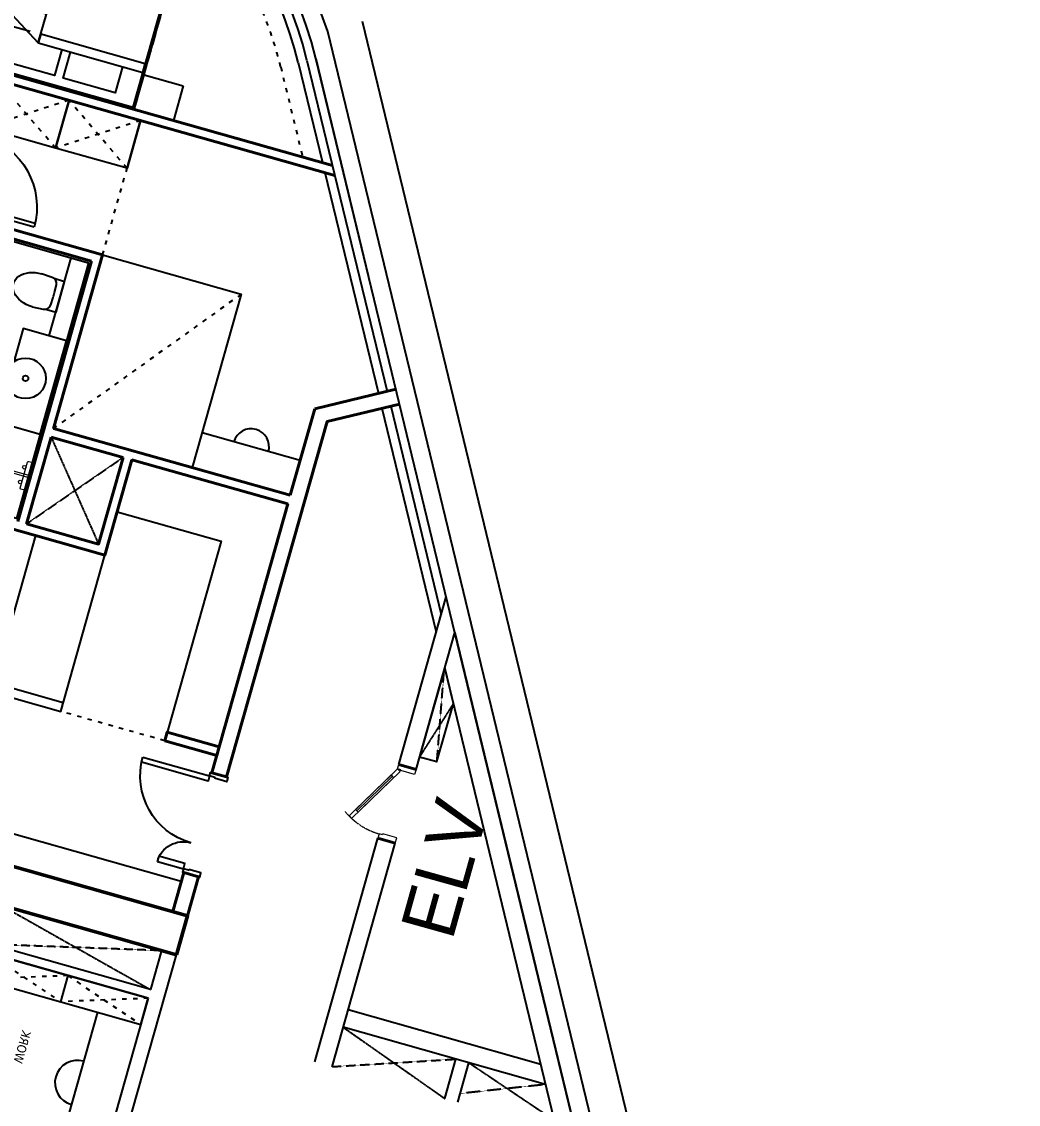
# Model space of a CAD drawing. Header units: millimetres. Extents: x -361702973 to 361248309, y -278557090 to 278849308.
# Drawn here: x -36125 to -25065, y 143999 to 156013 of the extents above; entities that cross this region are included whole.
import ezdxf

# ---------------------------------------------------------------- set-up
doc = ezdxf.new("R2010")
doc.units = ezdxf.units.MM
doc.header["$MEASUREMENT"] = 0
for name, pattern in [('220126_HDN_HBA typical plan$0$HIDDEN', [0.375, 0.25, -0.125]), ('ACAD_ISO03W100', [30, 12, -18]), ('HIDDEN', [0.375, 0.25, -0.125]), ('Xref_ST_MBDV Cot vach 30.7.2022$0$HIDDEN', [0.375, 0.25, -0.125])]:
    doc.linetypes.add(name, pattern=pattern)
for name, color, linetype in [('1VinaPVC-Text', 9, 'Continuous'), ('A-_FURN----_E-_N', 251, 'Continuous'), ('A-_SANIEQPT_E-_N', 251, 'Continuous'), ('A-ANNO-ROOM', 50, 'Continuous'), ('A-CORE-OTLN', 160, 'Continuous'), ('IDEA - dim', 251, 'Continuous'), ('KT-Khuat', 9, 'HIDDEN'), ('KT-Net manh', 139, 'Continuous'), ('KT-Tuong', 1, 'Continuous'), ('Xref_NT1+NT2_MBDV Cot vach_220729$0$ccu12-Thay', 7, 'Continuous'), ('Xref_ST_MBDV Cot vach 30.7.2022$0$KT-Khuat', 9, 'Xref_ST_MBDV Cot vach 30.7.2022$0$HIDDEN'), ('Xref_ST_MBDV Cot vach 30.7.2022$0$KT-Thay', 7, 'Continuous')]:
    doc.layers.add(name, color=color, linetype=linetype)
for name, color, linetype, lineweight in [('A-NoiThat', 39, 'Continuous', 13), ('CUA', 37, 'Continuous', 13), ('KT-Net cat', 1, 'Continuous', 40), ('KT-Net cot', 2, 'Continuous', 50)]:
    doc.layers.add(name, color=color, linetype=linetype, lineweight=lineweight)
doc.styles.add('220126_HDN_HBA typical plan$0$211210_HDN_HBA_TYPICAL PLAN CORE OPT 1$0$HBA-Text', font='GOTHIC.TTF')
doc.styles.add('Tahoma', font='tahoma.ttf')

# ---------------------------------------------------------------- blocks, each defined once
blk = doc.blocks.new('*U55')
at = {"layer": 'A-_FURN----_E-_N', "linetype": 'Continuous'}
for points in [[(-900, 600), (-900, 1000), (-1350, 1000), (-1350, 600)], [(-900, -1000), (-900, 1000), (900, 1000), (900, -1000)], [(-880, -980), (-880, 980), (880, 980), (880, -980)], [(1350, 600), (1350, 1000), (900, 1000), (900, 600)]]:
    blk.add_lwpolyline(points, close=True, dxfattribs=at)
at = {"layer": 'A-_FURN----_E-_N', "linetype": '220126_HDN_HBA typical plan$0$HIDDEN', "ltscale": 500}
blk.add_lwpolyline([(-900, -1000), (-900, 1000), (900, 1000), (900, -1000)], close=True, dxfattribs=at)
at = {"layer": 'A-_FURN----_E-_N', "linetype": 'Continuous'}
for points in [[(-55, 580), (-55, 880), (-656, 880), (-656, 480), (-448, 480)], [(646, 580), (646, 880), (45, 880), (45, 580)], [(-880, 249), (-326, 580), (880, 580), (880, 480), (-326, 480), (-326, 580), (-326, 249), (-880, 249)]]:
    blk.add_lwpolyline(points, dxfattribs=at)
blk = doc.blocks.new('dc')
for points in [[(-1100, -40), (-1110, -40), (-1110, -100), (-1150, -100), (-1150, 100), (-1100, 100)], [(-50, -40), (-40, -40), (-40, -100), (0, -100), (0, 100), (-50, 100)], [(-1110, -400), (-1110, -100), (-1050, -100), (-1050, -400)], [(-40, -870), (-40, -100), (-100, -100), (-100, -870)]]:
    blk.add_lwpolyline(points, close=True)
for centre, radius, start, end in [((-1110, -100), 300, 270, 0), ((-40, -100), 770, 180, 270)]:
    blk.add_arc(centre, radius, start, end)
blk = doc.blocks.new('220126_HDN_HBA typical plan$0$210902_YS plan 330pm ver13$0$TOTO-WC-CW822J')
at = {"color": 0}
blk.add_lwpolyline([(-177, -119), (-175, 0), (175, 0), (177, -119)], dxfattribs=at)
blk.add_lwpolyline([(-190, -270), (-183, -145, -0.39087), (-115, -78), (-28, -76, -0.013886), (28, -76), (115, -78, -0.39087), (183, -145), (190, -270)], format="xyb", dxfattribs=at)
blk.add_ellipse((0, -270), major_axis=(0, -270), ratio=0.703704, start_param=4.712389, end_param=7.853982, dxfattribs=at)
blk = doc.blocks.new('A$C2A980E36')
at = {"ltscale": 0.5}
blk.add_lwpolyline([(-10, 0), (10, 0), (10, 400), (-10, 400)], close=True, dxfattribs=at)
blk.add_lwpolyline([(160, 60), (160, 30, -0.414214), (150, 20), (-150, 20, -0.414214), (-160, 30), (-160, 60, -0.414214), (-150, 70), (150, 70, -0.414214)], format="xyb", close=True, dxfattribs=at)
for centre, radius in [((0, 400), 125), ((0, 400), 100), ((0, 400), 50), ((-85, 90), 20), ((85, 90), 20)]:
    blk.add_circle(centre, radius, dxfattribs=at)
blk = doc.blocks.new('d900n')
for points in [[(20, -50), (20, -40), (65, -40), (65, 0), (-65, 0), (-65, -50)], [(885, -40), (65, -40), (65, -85), (885, -85)], [(20, -850), (20, -860), (65, -860), (65, -900), (-65, -900), (-65, -850)]]:
    blk.add_lwpolyline(points, close=True)
blk.add_arc((65, -40), 820, 270, 0)
blk = doc.blocks.new('32')
at = {"layer": 'IDEA - dim'}
for p, q in [((-9943, 8296), (-6652, 10150)), ((-8800, 8825), (-6603, 10063)), ((-9992, 8383), (-7832, 9600)), ((-5650, 9430), (-5650, 8300)), ((-9894, 8209), (-8900, 8769)), ((-8250, 6700), (-8800, 6700))]:
    blk.add_line(p, q, dxfattribs=at)
for points in [[(-2250, 9430), (-5150, 9430), (-5150, 7630), (-4550, 7630), (-4550, 8830), (-2250, 8830)], [(-450, 9430), (-450, 6600), (-800, 6600), (-800, 9430)], [(-7250, 6700), (-7250, 8300), (-5250, 8300), (-5250, 6700)], [(-2250, 7630), (-4050, 7630), (-4050, 6830), (-2250, 6830)], [(-2250, 6830), (-2250, 7630), (-2350, 7630), (-2350, 6830)], [(-8800, 5875), (-8800, 6700), (-8250, 6700), (-8250, 5875), (-8800, 5875)], [(-7125, 6575), (-6225, 6575), (-6225, 6375), (-7125, 6375)], [(-4175, 6575), (-4175, 5075), (-5150, 5075), (-5150, 6575)], [(-8800, 5050), (-8800, 5875), (-8250, 5875), (-8250, 5050), (-8800, 5050)]]:
    blk.add_lwpolyline(points, close=True, dxfattribs=at)
for points in [[(-6050, 4950), (-6050, 5075), (-7125, 5075), (-7125, 6575), (-4175, 6575), (-4175, 5075), (-5250, 5075), (-5250, 4950)], [(-5559, 6075), (-5150, 6075), (-5150, 6575), (-6225, 6575), (-6225, 6075), (-5841, 6075)]]:
    blk.add_lwpolyline(points, dxfattribs=at)
for radius in [225, 30]:
    blk.add_circle((-5700, 6250), radius, dxfattribs=at)
for centre, radius, start, end in [((-5650, 8865), 200, 90, 270), ((-7794, 4480), 4480, 119.3907, 270.0001), ((-7794, 4480), 4380, 119.3907, 270.0001), ((-7794, 4480), 4280, 119.3907, 255.0214)]:
    blk.add_arc(centre, radius, start, end, dxfattribs=at)
at = {"layer": 'KT-Net cat'}
for p, q in [((-6247, 9430), (-6702, 10237)), ((-5250, 9430), (-6247, 9430)), ((-5250, 9430), (-5250, 6700)), ((-5150, 9430), (-5150, 7630)), ((-8800, 8940), (-8800, 5050)), ((-8900, 8884), (-8900, 4150)), ((-5150, 7530), (-5150, 6700)), ((-4050, 6830), (-4050, 4950)), ((-5250, 6700), (-7250, 6700)), ((-7250, 5050), (-7250, 6700)), ((-4150, 6700), (-5150, 6700)), ((-4150, 6600), (-7150, 6600)), ((-7150, 6600), (-7150, 5050))]:
    blk.add_line(p, q, dxfattribs=at)
for points in [[(-5150, 9430), (-2050, 9430), (-2050, 9600), (-6148, 9600), (-6553, 10320)], [(-6886, 10133), (-6886, 10133)], [(-900, 9430), (-450, 9430), (-450, 9600), (-900, 9600), (-900, 9430)], [(-4050, 6830), (-4050, 7630), (-5150, 7630)], [(-4150, 6700), (-4150, 7530), (-5150, 7530)]]:
    blk.add_lwpolyline(points, dxfattribs=at)
blk.add_lwpolyline([(-2250, 8830), (-2250, 9430), (-2350, 9430), (-2350, 8830)], close=True, dxfattribs=at)
at = {"layer": 'KT-Net cot'}
blk.add_lwpolyline([(0, 9600), (-450, 9600), (-450, 6600), (0, 6600)], close=True, dxfattribs=at)
at = {"layer": 'KT-Net manh', "linetype": 'ACAD_ISO03W100', "ltscale": 4}
for p, q in [((-2250, 8830), (-2250, 7630)), ((-9796, 8035), (-8900, 8540)), ((-8800, 6700), (-8250, 5875)), ((-8250, 6700), (-8800, 5875)), ((-7250, 6700), (-8250, 6700)), ((-8800, 5875), (-8250, 5050)), ((-8250, 5875), (-8800, 5050))]:
    blk.add_line(p, q, dxfattribs=at)
blk.add_lwpolyline([(-7250, 8300), (-5250, 6700)], dxfattribs=at)
blk.add_arc((-7794, 4480), 4080, 119.3907, 254.2686, dxfattribs=at)
at = {"layer": 'Xref_ST_MBDV Cot vach 30.7.2022$0$KT-Khuat', "linetype": 'Xref_ST_MBDV Cot vach 30.7.2022$0$HIDDEN'}
for p, q in [((-5150, 6700), (-4150, 7530)), ((-4150, 6700), (-5150, 7530))]:
    blk.add_line(p, q, dxfattribs=at)
at = {"layer": 'A-_FURN----_E-_N', "xscale": -0.9999999999999992, "rotation": 359.9999999999764}
blk.add_blockref('dc', (-2050, 9515), dxfattribs=at)
at = {"layer": 'A-_SANIEQPT_E-_N', "xscale": -0.9999999999999989, "rotation": 359.9999999980531}
blk.add_blockref('220126_HDN_HBA typical plan$0$210902_YS plan 330pm ver13$0$TOTO-WC-CW822J', (-6675, 6375), dxfattribs=at)
at = {"layer": 'A-NoiThat', "rotation": 180.0000000019398}
blk.add_blockref('A$C2A980E36', (-4662, 6595), dxfattribs=at)
at = {"layer": 'IDEA - dim', "xscale": -0.9999999999999992, "rotation": 270}
blk.add_blockref('*U55', (-9900, 5700), dxfattribs=at)
at = {"layer": 'IDEA - dim', "extrusion": (0, 0, -1), "zscale": -0.9999999999999998, "rotation": 90}
blk.add_blockref('d900n', (7300, 5000), dxfattribs=at)
blk = doc.blocks.new('29')
at = {"layer": 'IDEA - dim'}
for p, q in [((225, 9430), (225, 9600)), ((1075, 8930), (2500, 8930)), ((775, 8505), (1075, 8505))]:
    blk.add_line(p, q, dxfattribs=at)
blk.add_lwpolyline([(775, 9430), (775, 7580), (1075, 7580), (1075, 9430)], close=True, dxfattribs=at)
blk.add_arc((1891, 8930), 250, 180, 0, dxfattribs=at)
at = {"layer": 'KT-Khuat', "ltscale": 5}
for p, q in [((225, 7580), (675, 9430)), ((225, 9430), (675, 7580))]:
    blk.add_line(p, q, dxfattribs=at)
at = {"layer": 'KT-Net cot'}
blk.add_lwpolyline([(225, 9600), (-225, 9600), (-225, 6600), (225, 6600)], close=True, dxfattribs=at)
at = {"layer": 'KT-Net manh', "linetype": 'ACAD_ISO03W100', "ltscale": 4}
for p, q in [((775, 8505), (1075, 9430)), ((775, 9430), (1075, 8505)), ((775, 7580), (1075, 8505)), ((775, 8505), (1075, 7580))]:
    blk.add_line(p, q, dxfattribs=at)
at = {"layer": 'KT-Tuong'}
for p, q in [((3000, 9600), (225, 9600)), ((225, 9430), (675, 9430)), ((675, 9430), (675, 7580)), ((775, 9430), (3000, 9430)), ((775, 7580), (775, 9430))]:
    blk.add_line(p, q, dxfattribs=at)
for points in [[(225, 9430), (225, 9600)], [(775, 9430), (775, 7580)]]:
    blk.add_lwpolyline(points, dxfattribs=at)
at = {"layer": '1VinaPVC-Text', "style": 'Tahoma', "text_generation_flag": 4}
blk.add_text('WORK', height=100, rotation=180, dxfattribs=at).set_placement((1859, 8182))
blk = doc.blocks.new('*U125')
blk.add_line((-147, 33), (-623, 308))
for points in [[(-50, 0), (-700, 375), (-720, 340), (-70, -35)], [(-137, 50), (-157, 15), (-633, 290), (-613, 325)], [(-850, -200), (-790, -200), (-790, -40), (-800, -40), (-800, 0), (-850, 0)], [(0, -200), (-60, -200), (-60, -40), (-50, -40), (-50, 0), (0, 0)]]:
    blk.add_lwpolyline(points, close=True)
at = {"linetype": 'HIDDEN'}
blk.add_arc((-50, 0), 750, 144.9505, 180, dxfattribs=at)
blk = doc.blocks.new('A$C300D0CFC')
at = {"layer": 'A-CORE-OTLN'}
for p, q in [((-2533.7, -17034.3, 0), (737.8, -30544.7, 0)), ((-2646.3, -17419.3, 0), (339.9, -29751.4, 0))]:
    blk.add_line(p, q, dxfattribs=at)
at = {"layer": 'KT-Net cat'}
for p, q in [((-3155.3, -18498.6, 0), (-2962.9, -18553, 0)), ((-3386.5, -19316.6, 0), (-3194, -19371, 0))]:
    blk.add_line(p, q, dxfattribs=at)
at = {"layer": 'KT-Tuong'}
for p, q in [((-3155.4, -18498.6), (-2629.7, -16638)), ((-2962.9, -18553), (-2533.7, -17034.1)), ((-2962.9, -18553, 0), (-3155.4, -18498.6)), ((-4087.6, -21797.7, 0), (-3386.5, -19316.6)), ((-3386.5, -19316.6, 0), (-3194.1, -19371)), ((-3895.2, -21852.1, 0), (-3194.1, -19371)), ((-1579.1, -21826.4, 0), (-3717.1, -21222.3, 0)), ((-1525.1, -22049.5, 0), (-3771.5, -21414.8, 0)), ((-2644.2, -22205.6, 0), (-2520.6, -21768.2)), ((-2499.8, -22246.4, 0), (-2376.2, -21809))]:
    blk.add_line(p, q, dxfattribs=at)
at = {"layer": 'Xref_ST_MBDV Cot vach 30.7.2022$0$KT-Khuat', "linetype": 'Xref_ST_MBDV Cot vach 30.7.2022$0$HIDDEN', "ltscale": 5}
for p, q in [((-2730.8, -18467.2, 0), (-2651.3, -17450.4, 0)), ((-2548.6, -17822.5, 0), (-2923.2, -18412.8, 0)), ((-3771.5, -21414.8, 0), (-2644.2, -22205.6, 0)), ((-3895.2, -21852.1, 0), (-2520.6, -21768.2)), ((-2376.2, -21809), (-1429.3, -22445)), ((-1525.1, -22049.5, 0), (-2472.6, -22150.2))]:
    blk.add_line(p, q, dxfattribs=at)
at = {"layer": 'Xref_ST_MBDV Cot vach 30.7.2022$0$KT-Thay', "elevation": 0}
blk.add_lwpolyline([(-2923.2, -18412.8), (-2730.8, -18467.2), (-2548.6, -17822.5), (-2644.5, -17426.5)], close=True, dxfattribs=at)
at = {"layer": 'CUA', "extrusion": (3.65429e-08, 6.97061e-08, 1), "rotation": 74.22027725054747}
blk.add_blockref('*U125', (-3155.3, -18498.6, 0), dxfattribs=at)
at = {"layer": 'A-ANNO-ROOM', "extrusion": (1.04121e-06, -2.94176e-07, 1), "insert": (-2936.4, -19572.2, 0), "char_height": 600, "attachment_point": 2, "text_direction": (0.26887, 0.963176, 0), "style": '220126_HDN_HBA typical plan$0$211210_HDN_HBA_TYPICAL PLAN CORE OPT 1$0$HBA-Text'}
blk.add_mtext_dynamic_manual_height_columns('{\\C2;ELV}', width=2474.583, gutter_width=6.25, heights=[0], dxfattribs=at)
blk = doc.blocks.new('A$C21AF0CCA')
at = {"layer": 'A-ANNO-ROOM', "insert": (1198, 815), "char_height": 600, "attachment_point": 2, "rotation": 0.1054, "style": '220126_HDN_HBA typical plan$0$211210_HDN_HBA_TYPICAL PLAN CORE OPT 1$0$HBA-Text'}
blk.add_mtext_dynamic_manual_height_columns('A2a+', width=722857412.87, gutter_width=9766, heights=[0], dxfattribs=at)

msp = doc.modelspace()

# ---------------------------------------------------------------- linework, layer by layer
at = {"layer": 'IDEA - dim'}
for p, q in [((-32030.2, 151746), (-31470.7, 149435.2)), ((-32127.4, 151722.4), (-31526.1, 149239.1))]:
    msp.add_line(p, q, dxfattribs=at)
at = {"layer": 'Xref_NT1+NT2_MBDV Cot vach_220729$0$ccu12-Thay'}
for p, q in [((-26855.1, 133348.3), (-32343.2, 156013, 0)), ((-27260.5, 133323), (-32727.9, 155902, 0))]:
    msp.add_line(p, q, dxfattribs=at)
at = {"layer": 'Xref_NT1+NT2_MBDV Cot vach_220729$0$ccu12-Thay', "elevation": 0}
msp.add_lwpolyline([(-41014.8, 85871.8), (-27947.3, 132116.7, 0.0246876), (-27655.3, 133393.1, 0.0868938), (-27653.5, 134120), (-28143.8, 136121), (-32861.9, 155605.6, 0.771545), (-41527.2, 155769.7), (-55361.5, 106818)], format="xyb", dxfattribs=at)
at = {"layer": 'Xref_NT1+NT2_MBDV Cot vach_220729$0$ccu12-Thay'}
msp.add_arc((-37687.5, 154226.8, 0), 5234.9, 18.66329, 159.16769, dxfattribs=at)

# ---------------------------------------------------------------- block references
at = {"layer": 'A-ANNO-ROOM'}
for p in [(-193366.6, 192838, 0), (-194725.1, 187914.8, 0), (-204628.5, 156603.4, 0), (-263479.6, 50485.1, 0), (-269121.2, 49296.6, 0), (-249390.3, 45734.4, 0), (-231828.1, 44407.8, 0), (-260545.4, 42210.5, 0), (-266006, 40714.4, 0), (-231175.9, 40645.5, 0), (-228303.7, 35687.8, 0)]:
    msp.add_blockref('A$C21AF0CCA', p, dxfattribs=at)
at = {"layer": 'IDEA - dim', "rotation": 254.2212141373278}
msp.add_blockref('32', (-43646.6, 148269.4), dxfattribs=at)
at = {"layer": 'KT-Net manh'}
msp.add_blockref('A$C300D0CFC', (-28785.7, 166269.5), dxfattribs=at)
at = {"layer": 'KT-Tuong', "rotation": 254.2212141373278}
msp.add_blockref('29', (-43585.4, 148485.9), dxfattribs=at)

doc.saveas('drawing.dxf')
